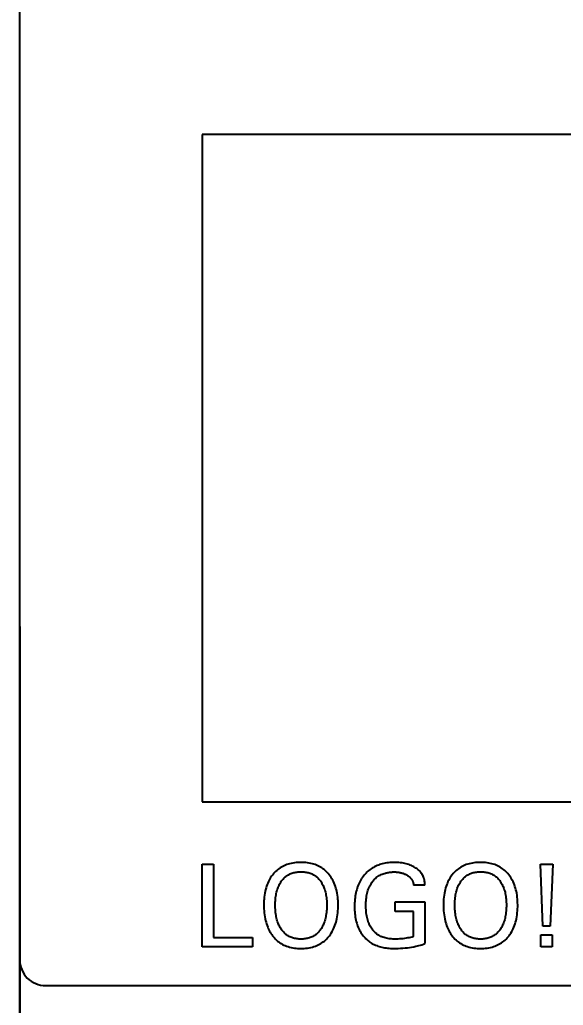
# Model space of a CAD drawing. Extents: x 0 to 420, y 0 to 297.
# Drawn here: x 88.19 to 109.19, y 184.77 to 222.86 of the extents above; entities that cross this region are included whole.
import ezdxf

# ---------------------------------------------------------------- set-up
doc = ezdxf.new("R2010")
doc.units = 0
doc.header["$LTSCALE"] = 23.1
doc.layers.get('0').update_dxf_attribs({"linetype": 'CONTINUOUS'})
doc.layers.add('10000_FRONT', color=7, linetype='CONTINUOUS')
doc.layers.add('10100_DIM_FRONT', color=7, linetype='CONTINUOUS')
doc.dimstyles.get("Standard").update_dxf_attribs({"dimtxt": 2.5, "dimasz": 2.5, "dimexe": 1.25, "dimexo": 0.625, "dimtad": 1, "dimcen": 2.5, "dimazin": 3, "dimtfac": 1, "dimtmove": 0, "dimatfit": 3})

# ---------------------------------------------------------------- blocks, each defined once
blk = doc.blocks.new('_FILLED')
at = {"color": 0, "linetype": 'BYBLOCK'}
blk.add_solid([(0, 0), (-1, 0.132), (-1, -0.132)], dxfattribs=at)
blk = doc.blocks.new('*D2')
at = {"layer": '10100_DIM_FRONT', "color": 7, "linetype": 'CONTINUOUS'}
for p, q in [((88.189, 199.406), (88.189, 146.927)), ((195.189, 170.026), (195.189, 146.927)), ((88.189, 148.927), (141.689, 148.927)), ((195.189, 148.927), (141.689, 148.927))]:
    blk.add_line(p, q, dxfattribs=at)
at = {"layer": '10100_DIM_FRONT', "color": 7, "linetype": 'CONTINUOUS', "xscale": 2.5, "yscale": 2.5, "zscale": 2.5, "rotation": 180}
blk.add_blockref('_FILLED', (88.189, 148.927), dxfattribs=at)
at = {"layer": '10100_DIM_FRONT', "color": 7, "linetype": 'CONTINUOUS', "xscale": 2.5, "yscale": 2.5, "zscale": 2.5}
blk.add_blockref('_FILLED', (195.189, 148.927), dxfattribs=at)

msp = doc.modelspace()

# ---------------------------------------------------------------- linework, layer by layer
at = {"layer": '10000_FRONT', "color": 7, "linetype": 'CONTINUOUS'}
for p, q in [((88.189, 164.026), (88.189, 252.026)), ((95.239, 218.426), (95.239, 192.626)), ((128.239, 218.426), (95.239, 218.426)), ((95.239, 192.626), (128.239, 192.626)), ((95.239, 187.026), (95.239, 190.226)), ((95.239, 190.226), (95.676, 190.226)), ((95.676, 190.226), (95.676, 187.388)), ((108.401, 187.828), (108.306, 190.226)), ((108.306, 190.226), (108.782, 190.226)), ((108.782, 190.226), (108.687, 187.828)), ((103.843, 189.409), (103.405, 189.409)), ((102.689, 188.389), (102.689, 188.77)), ((102.689, 188.77), (103.843, 188.77)), ((103.843, 188.77), (103.843, 187.15)), ((103.405, 188.389), (102.689, 188.389)), ((103.405, 187.42), (103.405, 188.389)), ((108.687, 187.828), (108.401, 187.828)), ((108.322, 187.026), (108.322, 187.484)), ((108.322, 187.484), (108.766, 187.484)), ((108.766, 187.484), (108.766, 187.026)), ((95.676, 187.388), (97.187, 187.388)), ((97.187, 187.388), (97.187, 187.026)), ((97.187, 187.026), (95.239, 187.026)), ((108.766, 187.026), (108.322, 187.026)), ((89.189, 185.526), (194.189, 185.526))]:
    msp.add_line(p, q, dxfattribs=at)
for points in [[(100.155, 187.456), (100.192, 187.507), (100.227, 187.56), (100.259, 187.614), (100.289, 187.67), (100.317, 187.726), (100.342, 187.784), (100.367, 187.848), (100.389, 187.913), (100.409, 187.979), (100.426, 188.046), (100.441, 188.113), (100.454, 188.18), (100.466, 188.257), (100.475, 188.334), (100.482, 188.412), (100.487, 188.489), (100.49, 188.567), (100.491, 188.645), (100.49, 188.721), (100.487, 188.797), (100.482, 188.873), (100.475, 188.949), (100.465, 189.025), (100.453, 189.1), (100.439, 189.166), (100.424, 189.232), (100.406, 189.298), (100.386, 189.362), (100.363, 189.426), (100.338, 189.488), (100.312, 189.545), (100.283, 189.601), (100.253, 189.656), (100.219, 189.709), (100.184, 189.761), (100.146, 189.811), (100.11, 189.854), (100.073, 189.896), (100.033, 189.936), (99.992, 189.974), (99.949, 190.01), (99.904, 190.044), (99.858, 190.076), (99.809, 190.106), (99.759, 190.134), (99.708, 190.159), (99.656, 190.182), (99.603, 190.202), (99.549, 190.22), (99.494, 190.236), (99.433, 190.251), (99.371, 190.263), (99.308, 190.273), (99.245, 190.28), (99.182, 190.285), (99.119, 190.288), (99.055, 190.289), (98.992, 190.288), (98.928, 190.285), (98.865, 190.28), (98.801, 190.273), (98.739, 190.263), (98.676, 190.251), (98.614, 190.236), (98.56, 190.22), (98.505, 190.202), (98.452, 190.182), (98.4, 190.16), (98.349, 190.135), (98.299, 190.107), (98.25, 190.077), (98.204, 190.046), (98.159, 190.012), (98.116, 189.976), (98.075, 189.938), (98.036, 189.898), (97.998, 189.856), (97.962, 189.813), (97.952, 189.799)], [(103.843, 189.409), (103.843, 189.449), (103.841, 189.489), (103.837, 189.529), (103.831, 189.569), (103.823, 189.608), (103.813, 189.647), (103.8, 189.686), (103.787, 189.721), (103.772, 189.756), (103.755, 189.789), (103.737, 189.822), (103.717, 189.854), (103.696, 189.885), (103.673, 189.914), (103.646, 189.944), (103.618, 189.973), (103.589, 190), (103.558, 190.025), (103.526, 190.05), (103.493, 190.072), (103.46, 190.094), (103.415, 190.12), (103.37, 190.143), (103.324, 190.165), (103.276, 190.185), (103.229, 190.202), (103.176, 190.219), (103.123, 190.234), (103.07, 190.247), (103.016, 190.258), (102.962, 190.267), (102.902, 190.276), (102.841, 190.282), (102.781, 190.286), (102.72, 190.288), (102.659, 190.289), (102.6, 190.288), (102.542, 190.286), (102.483, 190.282), (102.425, 190.276), (102.367, 190.269), (102.309, 190.26), (102.252, 190.248), (102.195, 190.235), (102.144, 190.221), (102.094, 190.205), (102.044, 190.187), (101.995, 190.168), (101.947, 190.147), (101.9, 190.123), (101.853, 190.098), (101.808, 190.071), (101.765, 190.043), (101.723, 190.013), (101.683, 189.981), (101.644, 189.948), (101.606, 189.913), (101.569, 189.876), (101.534, 189.838), (101.5, 189.799), (101.465, 189.755), (101.431, 189.709), (101.399, 189.662), (101.369, 189.613), (101.341, 189.564), (101.315, 189.513), (101.291, 189.462), (101.267, 189.406), (101.245, 189.349), (101.225, 189.291), (101.208, 189.233), (101.192, 189.174), (101.178, 189.114), (101.166, 189.054), (101.154, 188.987), (101.144, 188.919), (101.136, 188.851), (101.131, 188.782), (101.127, 188.714), (101.124, 188.645), (101.124, 188.577)], [(107.093, 187.456), (107.13, 187.507), (107.164, 187.56), (107.197, 187.614), (107.227, 187.67), (107.254, 187.726), (107.279, 187.784), (107.304, 187.848), (107.326, 187.913), (107.346, 187.979), (107.363, 188.046), (107.378, 188.113), (107.391, 188.18), (107.403, 188.257), (107.413, 188.334), (107.42, 188.412), (107.425, 188.489), (107.428, 188.567), (107.428, 188.645), (107.427, 188.721), (107.424, 188.797), (107.419, 188.873), (107.412, 188.949), (107.402, 189.025), (107.39, 189.1), (107.377, 189.166), (107.362, 189.232), (107.344, 189.298), (107.324, 189.362), (107.301, 189.426), (107.275, 189.488), (107.249, 189.545), (107.221, 189.601), (107.19, 189.656), (107.157, 189.709), (107.122, 189.761), (107.084, 189.811), (107.048, 189.854), (107.01, 189.896), (106.97, 189.936), (106.929, 189.974), (106.886, 190.01), (106.841, 190.044), (106.795, 190.076), (106.747, 190.106), (106.697, 190.134), (106.646, 190.159), (106.594, 190.182), (106.54, 190.202), (106.486, 190.22), (106.432, 190.236), (106.37, 190.251), (106.308, 190.263), (106.246, 190.273), (106.183, 190.28), (106.12, 190.285), (106.056, 190.288), (105.993, 190.289), (105.929, 190.288), (105.866, 190.285), (105.802, 190.28), (105.739, 190.273), (105.676, 190.263), (105.614, 190.251), (105.552, 190.236), (105.497, 190.22), (105.443, 190.202), (105.39, 190.182), (105.337, 190.16), (105.286, 190.135), (105.236, 190.107), (105.188, 190.077), (105.141, 190.046), (105.097, 190.012), (105.054, 189.976), (105.013, 189.938), (104.973, 189.898), (104.935, 189.856), (104.9, 189.813), (104.889, 189.799)], [(97.952, 189.799), (97.917, 189.751), (97.884, 189.702), (97.853, 189.651), (97.824, 189.599), (97.798, 189.546), (97.773, 189.492), (97.748, 189.429), (97.726, 189.365), (97.706, 189.3), (97.688, 189.235), (97.673, 189.169), (97.66, 189.102), (97.648, 189.027), (97.638, 188.951), (97.631, 188.874), (97.626, 188.798), (97.623, 188.721), (97.622, 188.645), (97.623, 188.567), (97.626, 188.489), (97.631, 188.412), (97.638, 188.334), (97.647, 188.257), (97.659, 188.18), (97.672, 188.112), (97.687, 188.045), (97.704, 187.978), (97.724, 187.912), (97.746, 187.847), (97.77, 187.783), (97.791, 187.733), (97.814, 187.684), (97.839, 187.636), (97.865, 187.589), (97.894, 187.543), (97.924, 187.498), (97.955, 187.454), (97.991, 187.41), (98.028, 187.367), (98.068, 187.325), (98.109, 187.286), (98.152, 187.249), (98.197, 187.214), (98.243, 187.181), (98.292, 187.15), (98.342, 187.122), (98.393, 187.096), (98.446, 187.073), (98.5, 187.052), (98.554, 187.033), (98.61, 187.017), (98.672, 187.001), (98.735, 186.989), (98.799, 186.979), (98.862, 186.971), (98.927, 186.966), (98.991, 186.963), (99.055, 186.962), (99.12, 186.963), (99.184, 186.966), (99.248, 186.971), (99.312, 186.979), (99.375, 186.989), (99.438, 187.002), (99.5, 187.017), (99.555, 187.033), (99.61, 187.052), (99.664, 187.073), (99.716, 187.097), (99.768, 187.123), (99.818, 187.151), (99.867, 187.182), (99.913, 187.215), (99.958, 187.25), (100.001, 187.288), (100.043, 187.327), (100.082, 187.369), (100.12, 187.412), (100.155, 187.456)], [(98.271, 187.738), (98.247, 187.778), (98.225, 187.818), (98.205, 187.86), (98.186, 187.903), (98.169, 187.946), (98.154, 187.989), (98.138, 188.038), (98.124, 188.088), (98.111, 188.138), (98.101, 188.188), (98.091, 188.239), (98.083, 188.29), (98.076, 188.348), (98.07, 188.406), (98.065, 188.465), (98.062, 188.523), (98.06, 188.582), (98.06, 188.64), (98.06, 188.698), (98.062, 188.755), (98.065, 188.813), (98.07, 188.87), (98.076, 188.928), (98.084, 188.985), (98.092, 189.035), (98.101, 189.085), (98.113, 189.134), (98.125, 189.183), (98.139, 189.232), (98.156, 189.28), (98.172, 189.323), (98.189, 189.366), (98.208, 189.407), (98.229, 189.448), (98.251, 189.488), (98.275, 189.527), (98.296, 189.558), (98.318, 189.589), (98.342, 189.618), (98.366, 189.647), (98.392, 189.674), (98.419, 189.7), (98.447, 189.725), (98.476, 189.749), (98.505, 189.77), (98.536, 189.791), (98.567, 189.809), (98.6, 189.827), (98.633, 189.843), (98.667, 189.857), (98.701, 189.87), (98.736, 189.882), (98.775, 189.893), (98.814, 189.902), (98.854, 189.91), (98.894, 189.916), (98.934, 189.921), (98.974, 189.924), (99.015, 189.926), (99.055, 189.926), (99.096, 189.926), (99.137, 189.924), (99.177, 189.921), (99.218, 189.916), (99.258, 189.91), (99.298, 189.902), (99.337, 189.893), (99.376, 189.882), (99.411, 189.87), (99.445, 189.857), (99.479, 189.843), (99.513, 189.827), (99.545, 189.81), (99.577, 189.791), (99.607, 189.77), (99.637, 189.749), (99.666, 189.725), (99.694, 189.7), (99.721, 189.674), (99.747, 189.647), (99.771, 189.618), (99.795, 189.589), (99.817, 189.558), (99.838, 189.527), (99.844, 189.517)], [(103.405, 187.42), (103.348, 187.405), (103.291, 187.391), (103.233, 187.378), (103.175, 187.367), (103.113, 187.357), (103.051, 187.349), (102.989, 187.341), (102.926, 187.335), (102.86, 187.33), (102.793, 187.327), (102.726, 187.325), (102.659, 187.325), (102.609, 187.326), (102.558, 187.329), (102.508, 187.333), (102.458, 187.338), (102.408, 187.346), (102.358, 187.356), (102.309, 187.367), (102.266, 187.38), (102.224, 187.394), (102.182, 187.411), (102.141, 187.429), (102.101, 187.449), (102.063, 187.471), (102.025, 187.495), (101.99, 187.521), (101.955, 187.548), (101.923, 187.577), (101.891, 187.608), (101.861, 187.64), (101.833, 187.673), (101.806, 187.708), (101.779, 187.747), (101.754, 187.788), (101.73, 187.829), (101.708, 187.872), (101.688, 187.915), (101.67, 187.959), (101.652, 188.01), (101.636, 188.06), (101.621, 188.112), (101.609, 188.164), (101.598, 188.216), (101.589, 188.269), (101.58, 188.329), (101.573, 188.39), (101.568, 188.452), (101.564, 188.513), (101.562, 188.574), (101.561, 188.636), (101.562, 188.696), (101.564, 188.755), (101.568, 188.815), (101.573, 188.874), (101.581, 188.934), (101.59, 188.993), (101.599, 189.044), (101.611, 189.096), (101.624, 189.147), (101.639, 189.197), (101.655, 189.247), (101.674, 189.296), (101.693, 189.34), (101.714, 189.383), (101.737, 189.425), (101.761, 189.466), (101.787, 189.506), (101.815, 189.545), (101.842, 189.579), (101.871, 189.612), (101.901, 189.643), (101.933, 189.673), (101.965, 189.701), (102, 189.728), (102.035, 189.753), (102.072, 189.777), (102.111, 189.798), (102.15, 189.818), (102.191, 189.835), (102.232, 189.851), (102.274, 189.865), (102.316, 189.878)], [(102.316, 189.878), (102.347, 189.886), (102.378, 189.892), (102.408, 189.898), (102.44, 189.904), (102.471, 189.908), (102.502, 189.912), (102.533, 189.915), (102.565, 189.917), (102.596, 189.918), (102.628, 189.919), (102.659, 189.919), (102.689, 189.919), (102.719, 189.918), (102.748, 189.916), (102.778, 189.914), (102.807, 189.911), (102.837, 189.907), (102.864, 189.902), (102.891, 189.897), (102.918, 189.891), (102.945, 189.884), (102.971, 189.876), (102.998, 189.868), (103.023, 189.859), (103.047, 189.85), (103.071, 189.839), (103.095, 189.828), (103.119, 189.816), (103.142, 189.804), (103.159, 189.794), (103.175, 189.784), (103.191, 189.773), (103.207, 189.762), (103.222, 189.75), (103.237, 189.738), (103.252, 189.725), (103.266, 189.712), (103.279, 189.698), (103.292, 189.684), (103.305, 189.668), (103.317, 189.653), (103.329, 189.636), (103.339, 189.62), (103.349, 189.602), (103.358, 189.585), (103.367, 189.567), (103.374, 189.55), (103.38, 189.533), (103.386, 189.516), (103.391, 189.499), (103.395, 189.481), (103.399, 189.463), (103.402, 189.445), (103.404, 189.427), (103.405, 189.409)], [(104.889, 189.799), (104.854, 189.751), (104.821, 189.702), (104.79, 189.651), (104.762, 189.599), (104.735, 189.546), (104.711, 189.492), (104.686, 189.429), (104.663, 189.365), (104.643, 189.3), (104.626, 189.235), (104.61, 189.169), (104.597, 189.102), (104.585, 189.027), (104.576, 188.951), (104.568, 188.874), (104.563, 188.798), (104.561, 188.721), (104.56, 188.645), (104.56, 188.567), (104.563, 188.489), (104.568, 188.412), (104.575, 188.334), (104.585, 188.257), (104.597, 188.18), (104.609, 188.112), (104.624, 188.045), (104.641, 187.978), (104.661, 187.912), (104.683, 187.847), (104.708, 187.783), (104.729, 187.733), (104.752, 187.684), (104.777, 187.636), (104.803, 187.589), (104.831, 187.543), (104.861, 187.498), (104.893, 187.454), (104.928, 187.41), (104.966, 187.367), (105.005, 187.325), (105.046, 187.286), (105.089, 187.249), (105.134, 187.214), (105.18, 187.181), (105.229, 187.15), (105.279, 187.122), (105.331, 187.096), (105.384, 187.073), (105.437, 187.052), (105.492, 187.033), (105.547, 187.017), (105.61, 187.001), (105.673, 186.989), (105.736, 186.979), (105.8, 186.971), (105.864, 186.966), (105.928, 186.963), (105.993, 186.962), (106.057, 186.963), (106.121, 186.966), (106.185, 186.971), (106.249, 186.979), (106.312, 186.989), (106.375, 187.002), (106.438, 187.017), (106.493, 187.033), (106.548, 187.052), (106.601, 187.073), (106.654, 187.097), (106.705, 187.123), (106.756, 187.151), (106.804, 187.182), (106.851, 187.215), (106.896, 187.25), (106.939, 187.288), (106.98, 187.327), (107.02, 187.369), (107.057, 187.412), (107.093, 187.456)], [(105.208, 187.738), (105.185, 187.778), (105.163, 187.818), (105.142, 187.86), (105.124, 187.903), (105.107, 187.946), (105.091, 187.989), (105.075, 188.038), (105.061, 188.088), (105.049, 188.138), (105.038, 188.188), (105.029, 188.239), (105.021, 188.29), (105.013, 188.348), (105.007, 188.406), (105.003, 188.465), (105, 188.523), (104.998, 188.582), (104.997, 188.64), (104.998, 188.698), (105, 188.755), (105.003, 188.813), (105.007, 188.87), (105.014, 188.928), (105.021, 188.985), (105.029, 189.035), (105.039, 189.085), (105.05, 189.134), (105.063, 189.183), (105.077, 189.232), (105.093, 189.28), (105.109, 189.323), (105.127, 189.366), (105.146, 189.407), (105.166, 189.448), (105.189, 189.488), (105.213, 189.527), (105.234, 189.558), (105.256, 189.589), (105.279, 189.618), (105.304, 189.647), (105.329, 189.674), (105.356, 189.7), (105.384, 189.725), (105.413, 189.749), (105.443, 189.77), (105.473, 189.791), (105.505, 189.809), (105.537, 189.827), (105.57, 189.843), (105.604, 189.857), (105.639, 189.87), (105.673, 189.882), (105.712, 189.893), (105.752, 189.902), (105.791, 189.91), (105.831, 189.916), (105.871, 189.921), (105.912, 189.924), (105.952, 189.926), (105.993, 189.926), (106.034, 189.926), (106.074, 189.924), (106.115, 189.921), (106.155, 189.916), (106.195, 189.91), (106.235, 189.902), (106.275, 189.893), (106.314, 189.882), (106.349, 189.87), (106.383, 189.857), (106.417, 189.843), (106.45, 189.827), (106.482, 189.81), (106.514, 189.791), (106.545, 189.77), (106.574, 189.749), (106.604, 189.725), (106.632, 189.7), (106.659, 189.674), (106.684, 189.647), (106.709, 189.618), (106.732, 189.589), (106.754, 189.558), (106.775, 189.527), (106.782, 189.517)], [(99.844, 189.517), (99.867, 189.479), (99.888, 189.441), (99.908, 189.402), (99.926, 189.362), (99.942, 189.321), (99.957, 189.28), (99.974, 189.232), (99.988, 189.183), (100, 189.134), (100.012, 189.085), (100.021, 189.035), (100.029, 188.985), (100.037, 188.928), (100.043, 188.87), (100.048, 188.813), (100.051, 188.755), (100.053, 188.698), (100.053, 188.64), (100.053, 188.582), (100.051, 188.523), (100.048, 188.464), (100.043, 188.406), (100.037, 188.347), (100.03, 188.289), (100.022, 188.238), (100.012, 188.187), (100.002, 188.137), (99.989, 188.087), (99.975, 188.037), (99.96, 187.988), (99.944, 187.945), (99.927, 187.902), (99.908, 187.86), (99.888, 187.818), (99.866, 187.777), (99.842, 187.738), (99.821, 187.706), (99.799, 187.674), (99.776, 187.644), (99.751, 187.614), (99.726, 187.586), (99.699, 187.559), (99.67, 187.533), (99.641, 187.508), (99.611, 187.486), (99.58, 187.465), (99.549, 187.446), (99.516, 187.428), (99.483, 187.411), (99.449, 187.396), (99.414, 187.383), (99.379, 187.371), (99.339, 187.359), (99.3, 187.35), (99.259, 187.342), (99.219, 187.335), (99.178, 187.331), (99.137, 187.327), (99.096, 187.326), (99.055, 187.325), (99.014, 187.326), (98.973, 187.327), (98.932, 187.331), (98.892, 187.335), (98.851, 187.342), (98.811, 187.35), (98.772, 187.359), (98.732, 187.371), (98.697, 187.383), (98.663, 187.396), (98.629, 187.411), (98.595, 187.428), (98.563, 187.446), (98.531, 187.465), (98.5, 187.486), (98.471, 187.508), (98.441, 187.533), (98.413, 187.559), (98.387, 187.586), (98.361, 187.614), (98.337, 187.644), (98.313, 187.674), (98.291, 187.706), (98.271, 187.738)], [(106.782, 189.517), (106.805, 189.479), (106.826, 189.441), (106.845, 189.402), (106.863, 189.362), (106.88, 189.321), (106.895, 189.28), (106.911, 189.232), (106.925, 189.183), (106.938, 189.134), (106.949, 189.085), (106.959, 189.035), (106.967, 188.985), (106.974, 188.928), (106.981, 188.87), (106.985, 188.813), (106.988, 188.755), (106.99, 188.698), (106.991, 188.64), (106.99, 188.582), (106.988, 188.523), (106.985, 188.464), (106.981, 188.406), (106.975, 188.347), (106.967, 188.289), (106.959, 188.238), (106.95, 188.187), (106.939, 188.137), (106.927, 188.087), (106.913, 188.037), (106.897, 187.988), (106.881, 187.945), (106.864, 187.902), (106.846, 187.86), (106.825, 187.818), (106.803, 187.777), (106.78, 187.738), (106.759, 187.706), (106.737, 187.674), (106.713, 187.644), (106.689, 187.614), (106.663, 187.586), (106.636, 187.559), (106.608, 187.533), (106.578, 187.508), (106.549, 187.486), (106.518, 187.465), (106.486, 187.446), (106.454, 187.428), (106.42, 187.411), (106.386, 187.396), (106.351, 187.383), (106.316, 187.371), (106.277, 187.359), (106.237, 187.35), (106.197, 187.342), (106.157, 187.335), (106.116, 187.331), (106.075, 187.327), (106.034, 187.326), (105.993, 187.325), (105.952, 187.326), (105.911, 187.327), (105.87, 187.331), (105.829, 187.335), (105.789, 187.342), (105.749, 187.35), (105.709, 187.359), (105.67, 187.371), (105.635, 187.383), (105.6, 187.396), (105.566, 187.411), (105.533, 187.428), (105.5, 187.446), (105.469, 187.465), (105.438, 187.486), (105.408, 187.508), (105.379, 187.533), (105.351, 187.559), (105.324, 187.586), (105.298, 187.614), (105.274, 187.644), (105.251, 187.674), (105.229, 187.706), (105.208, 187.738)], [(101.124, 188.577), (101.124, 188.51), (101.127, 188.444), (101.131, 188.378), (101.136, 188.312), (101.144, 188.246), (101.154, 188.18), (101.165, 188.115), (101.177, 188.058), (101.191, 188.001), (101.207, 187.944), (101.225, 187.888), (101.244, 187.833), (101.266, 187.779), (101.29, 187.725), (101.314, 187.676), (101.34, 187.628), (101.368, 187.581), (101.398, 187.536), (101.429, 187.491), (101.463, 187.448), (101.498, 187.407), (101.531, 187.371), (101.565, 187.336), (101.601, 187.303), (101.638, 187.271), (101.676, 187.241), (101.716, 187.212), (101.756, 187.185), (101.798, 187.16), (101.842, 187.135), (101.887, 187.112), (101.933, 187.091), (101.98, 187.071), (102.028, 187.054), (102.076, 187.038), (102.125, 187.024), (102.174, 187.011), (102.23, 186.999), (102.286, 186.989), (102.343, 186.981), (102.399, 186.975), (102.456, 186.969), (102.513, 186.966), (102.57, 186.963), (102.627, 186.962), (102.719, 186.962), (102.811, 186.964), (102.903, 186.968), (102.995, 186.975), (103.087, 186.983), (103.169, 186.992), (103.25, 187.003), (103.331, 187.015), (103.412, 187.029), (103.492, 187.046), (103.552, 187.059), (103.611, 187.075), (103.669, 187.091), (103.728, 187.109), (103.785, 187.129), (103.843, 187.15)]]:
    msp.add_lwpolyline(points, dxfattribs=at)
msp.add_arc((89.189, 186.526), 1, 180, 270.0015, dxfattribs=at)

# ---------------------------------------------------------------- dimensions: what is measured, and where the dimension line sits
at = {"layer": '10100_DIM_FRONT', "color": 7, "linetype": 'CONTINUOUS'}
dim = msp.add_linear_dim(base=(88.189, 148.927), p1=(195.189, 170.026), p2=(88.189, 199.406), angle=180, dimstyle='Standard', dxfattribs=at)
dim.commit()
dim.dimension.update_dxf_attribs({"geometry": '*D2', "text_midpoint": (134.124, 149.802), "dimtype": 128})

doc.saveas('drawing.dxf')
